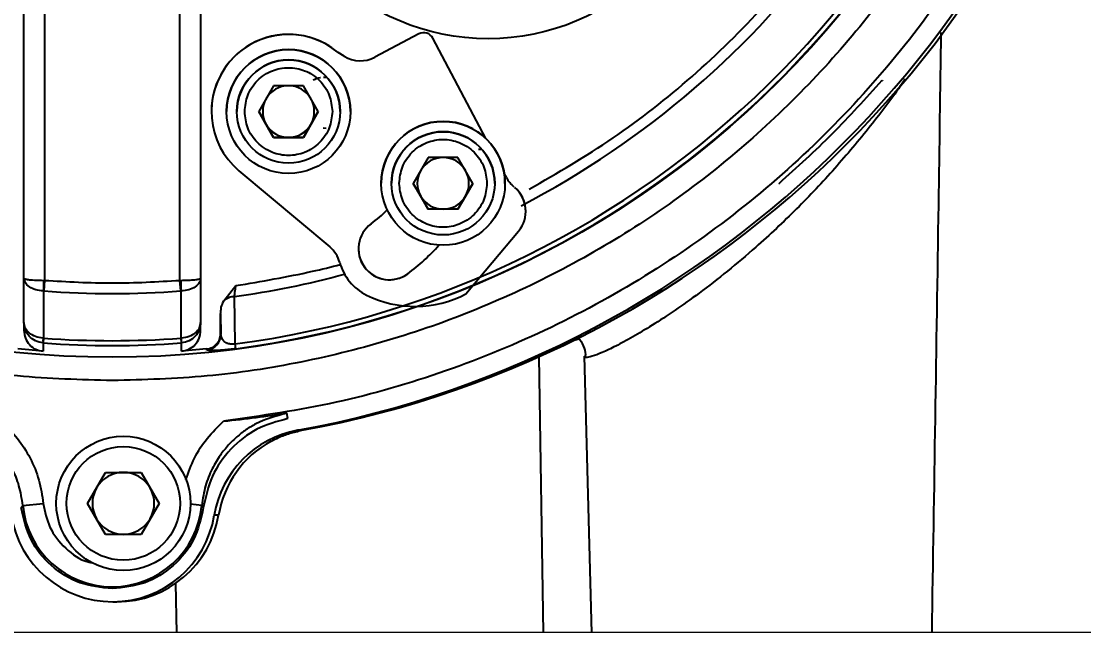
# Model space of a CAD drawing. Header units: millimetres. Extents: x 1756 to 4801, y 514 to 2668.
# Drawn here: x 2557.7 to 2660.7, y 2140.1 to 2199.3 of the extents above; entities that cross this region are included whole.
import ezdxf

# ---------------------------------------------------------------- set-up
doc = ezdxf.new("R2010")
doc.units = ezdxf.units.MM
doc.layers.add('AM_5', color=3, linetype='Continuous', lineweight=25)
doc.styles.add('SLDTEXTSTYLE1', font='txt.shx', dxfattribs={"width": 0.7, "bigfont": 'gbcbig.shx'})
doc.dimstyles.new('SLDDIMSTYLE12$0', dxfattribs={"dimtxt": 12, "dimasz": 10, "dimexe": 0, "dimexo": 0.0625, "dimgap": 0.875, "dimtad": 1, "dimdec": 1, "dimlfac": 1.8, "dimrnd": 1e-09, "dimzin": 12, "dimdsep": 46, "dimtxsty": 'SLDTEXTSTYLE1', "dimcen": 0.09, "dimdle": 8.16, "dimclrd": 3, "dimclre": 3, "dimadec": 0, "dimazin": 3, "dimtfac": 1, "dimtdec": 1, "dimtofl": 0, "dimtmove": 0, "dimatfit": 3, "dimfxl": 0, "dimfrac": 2, "dimtolj": 1, "dimlwd": 5, "dimlwe": 5, "dimarcsym": 0})

# ---------------------------------------------------------------- blocks, each defined once
blk = doc.blocks.new('*D47')
at = {"layer": 'AM_5', "color": 3, "lineweight": 5, "transparency": 16777216}
blk.add_line((2674.76, 2473.93), (2280.36, 2473.93), dxfattribs=at)
at = {"layer": 'AM_5', "color": 3, "linetype": 'Continuous', "lineweight": 5, "transparency": 16777216}
for p, q in [((2280.36, 2463.93), (2280.36, 2150.15)), ((2686.43, 2140.15), (2280.36, 2140.15))]:
    blk.add_line(p, q, dxfattribs=at)
at = {"layer": 'AM_5', "color": 3, "transparency": 16777216}
for points in [[(2278.69, 2463.93), (2282.03, 2463.93), (2280.36, 2473.93)], [(2278.69, 2150.15), (2282.03, 2150.15), (2280.36, 2140.15)]]:
    blk.add_solid(points, dxfattribs=at)
at = {"layer": 'Defpoints', "color": 0, "transparency": 16777216}
for p in [(2674.82, 2473.93), (2280.36, 2140.15), (2686.5, 2140.15)]:
    blk.add_point(p, dxfattribs=at)
at = {"layer": 'AM_5', "color": 0, "transparency": 16777216, "insert": (2265.77, 2307.04), "char_height": 12, "attachment_point": 5, "rotation": 90, "style": 'SLDTEXTSTYLE1'}
blk.add_mtext('\\A1;{\\H2.28571x;335}', dxfattribs=at)

msp = doc.modelspace()

# ---------------------------------------------------------------- linework, layer by layer
at = {"color": 7, "linetype": 'Continuous', "lineweight": 25}
for p, q in [((2557.917, 2174.455), (2557.917, 2222.032)), ((2559.917, 2222.032), (2559.917, 2174.255)), ((2573.039, 2174.255), (2573.039, 2222.032)), ((2575.039, 2222.032), (2575.039, 2174.455)), ((2596.214, 2198.125), (2591.935, 2195.866)), ((2596.214, 2198.125), (2591.935, 2195.866)), ((2602.693, 2187.992), (2597.566, 2197.707)), ((2597.566, 2197.707), (2597.566, 2197.707)), ((2602.693, 2187.992), (2597.566, 2197.707)), ((2588.969, 2195.96), (2588.369, 2196.327)), ((2588.369, 2196.327), (2588.369, 2196.327)), ((2588.969, 2195.96), (2588.369, 2196.327)), ((2588.969, 2195.96), (2588.969, 2195.96)), ((2591.935, 2195.866), (2591.935, 2195.866)), ((2586.968, 2193.917), (2587.272, 2193.928)), ((2641.116, 2193.643), (2641.193, 2193.566)), ((2582.121, 2193.101), (2580.678, 2190.601)), ((2585.008, 2193.101), (2582.121, 2193.101)), ((2586.451, 2190.601), (2585.008, 2193.101)), ((2578.564, 2190.607), (2578.564, 2190.607)), ((2580.678, 2190.601), (2582.121, 2188.101)), ((2581.399, 2189.351), (2580.678, 2190.601)), ((2585.008, 2188.101), (2586.451, 2190.601)), ((2586.451, 2190.601), (2585.729, 2189.351)), ((2588.564, 2190.596), (2588.564, 2190.596)), ((2582.121, 2188.101), (2581.399, 2189.351)), ((2585.729, 2189.351), (2585.008, 2188.101)), ((2582.121, 2188.101), (2585.008, 2188.101)), ((2582.121, 2188.101), (2582.121, 2188.101)), ((2583.564, 2188.101), (2582.121, 2188.101)), ((2585.008, 2188.101), (2583.564, 2188.101)), ((2585.008, 2188.101), (2585.008, 2188.101)), ((2587.211, 2188.965), (2586.917, 2188.982)), ((2597.109, 2186.15), (2595.666, 2183.65)), ((2599.996, 2186.149), (2597.109, 2186.15)), ((2601.439, 2183.649), (2599.996, 2186.149)), ((2601.975, 2186.969), (2602.244, 2186.97)), ((2578.76, 2184.876), (2587.562, 2177.49)), ((2604.69, 2184.209), (2604.474, 2184.618)), ((2604.69, 2184.209), (2604.474, 2184.618)), ((2604.69, 2184.209), (2604.69, 2184.209)), ((2592.553, 2183.656), (2592.553, 2183.656)), ((2593.553, 2183.655), (2593.553, 2183.655)), ((2595.666, 2183.65), (2597.109, 2181.15)), ((2596.388, 2182.4), (2595.666, 2183.65)), ((2599.996, 2181.149), (2601.439, 2183.649)), ((2601.439, 2183.649), (2600.718, 2182.399)), ((2604.553, 2183.643), (2604.553, 2183.643)), ((2631.201, 2183.567), (2631.121, 2183.648)), ((2597.109, 2181.15), (2596.388, 2182.4)), ((2600.718, 2182.399), (2599.996, 2181.15)), ((2598.553, 2181.15), (2597.109, 2181.15)), ((2599.996, 2181.15), (2598.553, 2181.15)), ((2606.564, 2180.945), (2606.564, 2180.945)), ((2600.762, 2172.941), (2605.862, 2179.019)), ((2557.917, 2174.455), (2557.972, 2174.409)), ((2557.984, 2174.234), (2557.917, 2174.455)), ((2557.917, 2170.176), (2557.917, 2174.455)), ((2559.809, 2174.256), (2559.917, 2174.255)), ((2559.917, 2174.255), (2559.837, 2173.225)), ((2573.039, 2174.255), (2573.146, 2174.256)), ((2573.119, 2173.225), (2573.039, 2174.255)), ((2575.039, 2174.455), (2575.039, 2170.176)), ((2577.278, 2172.277), (2578.452, 2173.742)), ((2559.809, 2173.227), (2559.837, 2173.225)), ((2559.809, 2173.227), (2559.815, 2168.658)), ((2573.119, 2173.225), (2573.146, 2173.227)), ((2573.141, 2168.658), (2573.146, 2173.227)), ((2578.406, 2168.095), (2578.325, 2172.682)), ((2576.978, 2170.969), (2577.01, 2169.005)), ((2576.978, 2169.099), (2576.978, 2170.969)), ((2557.917, 2170.176), (2557.917, 2169.39)), ((2575.039, 2170.176), (2574.974, 2169.906)), ((2575.006, 2169.817), (2575.006, 2169.901)), ((2575.039, 2169.39), (2575.039, 2170.176)), ((2559.815, 2168.658), (2559.769, 2168.66)), ((2559.815, 2168.658), (2559.78, 2168.193)), ((2573.141, 2168.658), (2573.187, 2168.66)), ((2573.175, 2168.193), (2573.141, 2168.658)), ((2559.77, 2167.393), (2557.326, 2167.606)), ((2559.769, 2168.194), (2559.78, 2168.193)), ((2559.769, 2168.194), (2559.77, 2167.393)), ((2573.175, 2168.193), (2573.187, 2168.194)), ((2573.186, 2167.393), (2573.187, 2168.194)), ((2575.629, 2167.606), (2573.186, 2167.393)), ((2575.661, 2167.514), (2575.629, 2167.606)), ((2578.467, 2167.634), (2578.406, 2168.095)), ((2607.841, 2166.86), (2608.244, 2140.11)), ((2612.241, 2166.92), (2612.943, 2140.11)), ((2612.277, 2166.909), (2612.263, 2166.921)), ((2583.506, 2160.866), (2583.387, 2161.383)), ((2584.861, 2159.73), (2584.444, 2159.73)), ((2564.087, 2152.656), (2565.819, 2155.656)), ((2565.819, 2155.656), (2569.284, 2155.656)), ((2569.284, 2155.656), (2571.016, 2152.656)), ((2557.652, 2152.215), (2557.801, 2152.465)), ((2557.801, 2152.465), (2559.792, 2152.653)), ((2565.819, 2149.656), (2564.087, 2152.656)), ((2571.016, 2152.656), (2569.284, 2149.656)), ((2575.154, 2152.465), (2574.051, 2152.569)), ((2575.304, 2152.215), (2575.154, 2152.465)), ((2576.784, 2151.503), (2576.368, 2151.503)), ((2569.284, 2149.656), (2565.819, 2149.656)), ((2572.612, 2144.902), (2572.716, 2140.11)), ((2566.518, 2143.13), (2566.935, 2143.13))]:
    msp.add_line(p, q, dxfattribs=at)
at = {"color": 7, "linetype": 'Continuous', "lineweight": 25, "flags": 128}
msp.add_lwpolyline([(2577.01, 2169.005), (2576.992, 2169.058), (2576.978, 2169.099)], dxfattribs=at)
at = {"color": 7, "linetype": 'Continuous', "lineweight": 25}
for centre, radius in [((2566.478, 2258.286), 91.48), ((2602.908, 2219.648), 22), ((2583.564, 2190.601), 6), ((2583.564, 2190.601), 5), ((2598.553, 2183.65), 6), ((2598.553, 2183.649), 5), ((2567.551, 2152.656), 6.5), ((2567.551, 2152.656), 5.5)]:
    msp.add_circle(centre, radius, dxfattribs=at)
for centre, radius, start, end in [((2566.478, 2258.286), 90.976, 277.53416, 351.20762), ((2566.478, 2258.286), 91.441, 277.53416, 351.20762), ((2566.478, 2258.286), 86.42, 297.29308, 350.7957), ((2566.516, 2258.107), 99.998, 280.32817, 349.67428), ((2566.932, 2258.107), 99.998, 280.32817, 349.67428), ((2583.564, 2190.601), 7.474, 50, 230), ((2583.564, 2190.601), 7.474, 50, 179.93876), ((2596.681, 2197.24), 1, 27.82515, 117.82515), ((2596.681, 2197.24), 1, 27.82515, 117.82515), ((2583.564, 2190.601), 6, 359.93876, 179.87751), ((2583.564, 2190.601), 5, 359.99969, 179.93876), ((2590.534, 2198.519), 3, 238.5537, 297.82515), ((2590.534, 2198.519), 3, 238.5537, 297.82515), ((2583.564, 2190.601), 2.5, 89.99969, 149.99969), ((2583.564, 2190.601), 2.5, 29.99969, 89.99969), ((2583.564, 2190.601), 2.5, 149.99969, 209.99969), ((2583.564, 2190.601), 2.5, 329.99969, 29.99969), ((2583.564, 2190.601), 2.5, 209.99969, 269.99969), ((2583.564, 2190.601), 2.5, 269.99969, 329.99969), ((2598.553, 2183.65), 6, 359.93876, 179.87751), ((2598.553, 2183.65), 5, 359.99969, 179.93876), ((2598.553, 2183.65), 2.5, 89.99969, 149.99969), ((2598.553, 2183.65), 2.5, 29.99969, 89.99969), ((2598.553, 2183.65), 2.5, 149.99969, 209.99969), ((2598.553, 2183.65), 2.5, 329.99969, 29.99969), ((2607.343, 2185.61), 3, 207.82515, 230), ((2607.343, 2185.61), 3, 207.82515, 230), ((2603.564, 2180.948), 3, 320, 50), ((2603.564, 2180.948), 3, 359.93876, 50), ((2598.553, 2183.65), 2.5, 209.99969, 269.99969), ((2598.553, 2183.65), 2.5, 269.99969, 329.99969), ((2583.564, 2190.601), 13.5, 306.36279, 315.13033), ((2593.347, 2177.314), 3, 126.36279, 306.36279), ((2585.634, 2175.192), 3, 15.38287, 50), ((2593.347, 2177.314), 3, 179.93876, 306.36279), ((2583.564, 2190.601), 19.5, 306.36279, 318.43109), ((2583.564, 2190.601), 19.5, 306.36279, 318.43104), ((2593.347, 2177.314), 5, 195.38287, 243.70737), ((2566.478, 2258.286), 86.42, 277.87924, 285.10367), ((2581.145, 2173.742), 21.342, 178.61808, 181.38192), ((2551.811, 2173.742), 21.342, 358.61809, 1.38192), ((2566.478, 2258.286), 85.319, 265.53552, 274.46448), ((2578.408, 2170.912), 1.772, 92.70606, 129.63521), ((2595.84, 2182.31), 10.583, 243.58851, 297.71587), ((2562.478, 2168.427), 2.719, 175.08842, 184.91158), ((2566.478, 2258.286), 89.875, 265.74841, 274.25159), ((2570.478, 2168.427), 2.719, 355.08842, 4.91158), ((2575.51, 2169.007), 1.5, 275.78841, 359.91128), ((2566.478, 2258.286), 90.341, 265.74841, 274.25159), ((2586.237, 2149.892), 10, 100.32819, 170.73244), ((2586.654, 2149.892), 10, 118.40456, 170.73205), ((2567.551, 2152.656), 3, 90, 150), ((2567.551, 2152.656), 3, 30, 90), ((2567.551, 2152.656), 3, 150, 210), ((2567.551, 2152.656), 3, 330, 30), ((2566.478, 2153.286), 8.715, 185.40246, 354.59754), ((2566.518, 2153.11), 9.98, 189.26678, 350.73322), ((2567.551, 2152.656), 3, 210, 270), ((2566.935, 2153.11), 9.98, 270.0009, 350.73276), ((2567.551, 2152.656), 3, 270, 330)]:
    msp.add_arc(centre, radius, start, end, dxfattribs=at)
for points in [[(2566.478, 2164.545), (2563.41, 2164.632), (2557.275, 2164.806), (2548.161, 2166.209), (2539.223, 2168.435), (2530.547, 2171.542), (2522.218, 2175.481), (2514.315, 2180.218), (2506.914, 2185.707), (2500.087, 2191.895), (2493.899, 2198.722), (2488.41, 2206.123), (2483.673, 2214.026), (2479.734, 2222.355), (2476.63, 2231.03), (2474.391, 2239.968), (2473.039, 2249.083), (2472.587, 2258.286), (2473.039, 2267.489), (2474.391, 2276.603), (2476.63, 2285.541), (2479.734, 2294.216), (2483.673, 2302.546), (2488.41, 2310.449), (2493.899, 2317.85), (2500.087, 2324.677), (2506.914, 2330.864), (2514.315, 2336.353), (2522.218, 2341.09), (2530.547, 2345.029), (2539.223, 2348.137), (2548.161, 2350.362), (2557.275, 2351.765), (2563.41, 2351.939), (2566.478, 2352.026)], [(2566.478, 2352.026), (2569.546, 2351.939), (2575.681, 2351.765), (2584.795, 2350.362), (2593.733, 2348.137), (2602.408, 2345.029), (2610.738, 2341.09), (2618.641, 2336.353), (2626.042, 2330.864), (2632.869, 2324.677), (2639.057, 2317.85), (2644.546, 2310.449), (2649.282, 2302.546), (2653.222, 2294.216), (2656.326, 2285.541), (2658.565, 2276.603), (2659.917, 2267.489), (2660.369, 2258.286), (2659.917, 2249.083), (2658.565, 2239.968), (2656.326, 2231.03), (2653.222, 2222.355), (2649.282, 2214.026), (2644.546, 2206.123), (2639.057, 2198.722), (2632.869, 2191.895), (2626.042, 2185.707), (2618.641, 2180.218), (2610.738, 2175.481), (2602.408, 2171.542), (2593.733, 2168.435), (2584.795, 2166.209), (2575.681, 2164.806), (2569.546, 2164.632), (2566.478, 2164.545)], [(2664.152, 2247.496), (2663.627, 2243.845), (2662.579, 2236.541), (2659.46, 2225.898), (2655.252, 2215.655), (2649.896, 2205.954), (2643.492, 2196.915), (2636.11, 2188.653), (2627.848, 2181.272), (2618.809, 2174.867), (2609.108, 2169.512), (2598.865, 2165.304), (2588.222, 2162.184), (2580.919, 2161.136), (2577.267, 2160.612)], [(2631.121, 2183.648), (2632.876, 2185.224), (2636.387, 2188.377), (2639.539, 2191.888), (2641.116, 2193.643)], [(2559.917, 2174.255), (2562.104, 2174.127), (2566.478, 2173.871), (2570.852, 2174.127), (2573.039, 2174.255)], [(2566.478, 2144.395), (2565.403, 2144.509), (2563.252, 2144.736), (2560.465, 2146.5), (2558.379, 2149.053), (2557.894, 2151.161), (2557.652, 2152.215)], [(2575.304, 2152.215), (2575.061, 2151.161), (2574.577, 2149.053), (2572.49, 2146.5), (2569.704, 2144.736), (2567.553, 2144.509), (2566.478, 2144.395)]]:
    msp.add_open_spline(points, degree=3, dxfattribs=at)
for points, knots in [([(2606.906, 2183.076), (2609.653, 2184.669), (2615.203, 2187.887), (2622.834, 2193.906), (2629.862, 2200.783), (2636.078, 2208.494), (2641.369, 2216.867), (2645.607, 2225.739), (2648.84, 2234.905), (2650.093, 2241.197), (2650.714, 2244.312)], [0, 0, 0, 0, 0.1221437, 0.2467033, 0.3729272, 0.5, 0.6270728, 0.7532967, 0.8778563, 1, 1, 1, 1]), ([(2645.956, 2140.11), (2646.175, 2153.939), (2646.482, 2173.321), (2646.769, 2192.704), (2646.851, 2198.257)], [0, 0, 0, 0, 0.7134947, 1, 1, 1, 1]), ([(2579.314, 2190.601), (2579.371, 2191.136), (2579.459, 2191.958), (2579.988, 2192.948), (2580.537, 2193.628), (2581.218, 2194.18), (2582.207, 2194.694), (2583.564, 2194.954), (2584.921, 2194.694), (2585.911, 2194.18), (2586.592, 2193.628), (2587.14, 2192.948), (2587.67, 2191.958), (2587.758, 2191.136), (2587.814, 2190.601)], [0, 0, 0, 0, 0.1197284, 0.1841803, 0.25, 0.3158197, 0.3802716, 0.5, 0.6197284, 0.6841803, 0.75, 0.8158197, 0.8802716, 1, 1, 1, 1]), ([(2585.964, 2193.663), (2586.19, 2193.779), (2586.421, 2193.897), (2586.672, 2193.906), (2586.677, 2193.906)], [0, 0, 0, 0, 0.9817223, 1, 1, 1, 1]), ([(2643.335, 2193.742), (2643.24, 2193.599), (2642.244, 2192.108), (2640.011, 2189.185), (2636.607, 2185.102), (2632.864, 2181.15), (2629.331, 2177.829), (2626.128, 2175.125), (2623.489, 2173.079), (2621.022, 2171.327), (2618.848, 2169.905), (2616.909, 2168.749), (2615.265, 2167.86), (2613.93, 2167.229), (2612.947, 2166.856), (2612.359, 2166.733), (2612.302, 2166.854), (2612.277, 2166.909)], [0, 0, 0, 0, 0.01126909, 0.1175597, 0.22384241, 0.32771479, 0.43147466, 0.50061936, 0.56971315, 0.62918052, 0.68860484, 0.74288142, 0.79712604, 0.84994038, 0.90273834, 0.95660389, 1, 1, 1, 1]), ([(2587.814, 2190.601), (2587.758, 2190.067), (2587.67, 2189.244), (2587.14, 2188.255), (2586.592, 2187.575), (2585.911, 2187.023), (2584.921, 2186.509), (2583.564, 2186.249), (2582.207, 2186.509), (2581.218, 2187.023), (2580.537, 2187.575), (2579.988, 2188.255), (2579.458, 2189.244), (2579.371, 2190.067), (2579.314, 2190.601)], [0, 0, 0, 0, 0.1197284, 0.1841803, 0.25, 0.3158197, 0.3802716, 0.5, 0.6197284, 0.6841803, 0.75, 0.8158197, 0.8802716, 1, 1, 1, 1]), ([(2594.303, 2183.65), (2594.359, 2184.184), (2594.447, 2185.006), (2594.977, 2185.996), (2595.525, 2186.676), (2596.206, 2187.228), (2597.196, 2187.742), (2598.553, 2188.002), (2599.91, 2187.742), (2600.899, 2187.228), (2601.58, 2186.676), (2602.129, 2185.996), (2602.659, 2185.006), (2602.746, 2184.184), (2602.803, 2183.649)], [0, 0, 0, 0, 0.1197284, 0.1841803, 0.25, 0.3158197, 0.3802716, 0.5, 0.6197284, 0.6841803, 0.75, 0.8158197, 0.8802716, 1, 1, 1, 1]), ([(2602.803, 2183.649), (2602.746, 2183.115), (2602.659, 2182.292), (2602.129, 2181.303), (2601.58, 2180.623), (2600.899, 2180.071), (2599.91, 2179.557), (2598.553, 2179.297), (2597.196, 2179.557), (2596.206, 2180.071), (2595.525, 2180.623), (2594.977, 2181.303), (2594.447, 2182.293), (2594.359, 2183.115), (2594.303, 2183.65)], [0, 0, 0, 0, 0.1197284, 0.1841803, 0.25, 0.3158197, 0.3802716, 0.5, 0.6197284, 0.6841803, 0.75, 0.8158197, 0.8802716, 1, 1, 1, 1]), ([(2578.452, 2173.742), (2580.939, 2174.162), (2584.339, 2174.736), (2587.689, 2175.556), (2588.584, 2175.794)], [0, 0, 0, 0, 0.33327319, 0.45564648, 0.45564648, 0.45564648, 0.45564648]), ([(2557.972, 2174.409), (2558.012, 2174.396), (2558.113, 2174.363), (2558.468, 2174.312), (2559.062, 2174.269), (2559.565, 2174.26), (2559.809, 2174.256)], [0, 0, 0, 0, 0.1603921, 0.4090048, 0.7133358, 1, 1, 1, 1]), ([(2559.809, 2173.227), (2559.549, 2173.254), (2559.034, 2173.307), (2558.42, 2173.605), (2558.049, 2173.932), (2558, 2174.159), (2557.984, 2174.234)], [0, 0, 0, 0, 0.2934878, 0.5809042, 0.8613713, 1, 1, 1, 1]), ([(2573.146, 2174.256), (2573.39, 2174.26), (2573.893, 2174.269), (2574.491, 2174.312), (2574.835, 2174.364), (2575.008, 2174.411), (2575.028, 2174.44), (2575.039, 2174.455)], [0, 0, 0, 0, 0.2420778, 0.4990881, 0.7090281, 0.8444798, 1, 1, 1, 1]), ([(2575.039, 2174.455), (2575.012, 2174.304), (2574.959, 2174), (2574.542, 2173.604), (2573.92, 2173.307), (2573.406, 2173.254), (2573.146, 2173.227)], [0, 0, 0, 0, 0.24337936, 0.48973908, 0.74220299, 1, 1, 1, 1]), ([(2578.325, 2172.682), (2578.34, 2172.822), (2578.364, 2173.044), (2578.409, 2173.419), (2578.437, 2173.631), (2578.452, 2173.742)], [0, 0, 0, 0, 0.4491912, 0.7120483, 1, 1, 1, 1]), ([(2576.978, 2170.969), (2576.989, 2171.197), (2577.012, 2171.65), (2577.19, 2172.068), (2577.278, 2172.277)], [0, 0, 0, 0, 0.5011048, 1, 1, 1, 1]), ([(2559.769, 2168.66), (2559.513, 2168.697), (2559.008, 2168.769), (2558.401, 2169.136), (2557.994, 2169.621), (2557.943, 2169.991), (2557.917, 2170.176)], [0, 0, 0, 0, 0.2578222, 0.5102459, 0.7566012, 1, 1, 1, 1]), ([(2559.769, 2168.194), (2559.513, 2168.242), (2559.008, 2168.337), (2558.401, 2168.816), (2557.994, 2169.45), (2557.943, 2169.935), (2557.917, 2170.176)], [0, 0, 0, 0, 0.2578222, 0.5102459, 0.7566012, 1, 1, 1, 1]), ([(2575.039, 2170.176), (2575.013, 2169.935), (2574.962, 2169.45), (2574.555, 2168.816), (2573.948, 2168.337), (2573.443, 2168.242), (2573.187, 2168.194)], [0, 0, 0, 0, 0.2433988, 0.4897541, 0.7421778, 1, 1, 1, 1]), ([(2574.974, 2169.906), (2574.958, 2169.814), (2574.911, 2169.538), (2574.549, 2169.137), (2573.949, 2168.769), (2573.443, 2168.696), (2573.187, 2168.66)], [0, 0, 0, 0, 0.13872672, 0.41916409, 0.70650937, 1, 1, 1, 1]), ([(2557.917, 2169.39), (2557.944, 2169.139), (2557.999, 2168.639), (2558.421, 2167.998), (2559.028, 2167.529), (2559.523, 2167.438), (2559.77, 2167.393)], [0, 0, 0, 0, 0.2504088, 0.5001794, 0.7500317, 1, 1, 1, 1]), ([(2573.186, 2167.393), (2573.434, 2167.438), (2573.928, 2167.53), (2574.536, 2167.999), (2574.957, 2168.64), (2575.012, 2169.14), (2575.039, 2169.39)], [0, 0, 0, 0, 0.250393, 0.5001633, 0.7500215, 1, 1, 1, 1]), ([(2575.629, 2167.606), (2575.811, 2167.645), (2576.173, 2167.721), (2576.614, 2168.073), (2576.919, 2168.547), (2576.958, 2168.915), (2576.978, 2169.099)], [0, 0, 0, 0, 0.250514, 0.5000704, 0.7499904, 1, 1, 1, 1]), ([(2578.406, 2168.095), (2578.339, 2168.084), (2578.204, 2168.063), (2578.005, 2168.066), (2577.817, 2168.09), (2577.685, 2168.129), (2577.466, 2168.218), (2577.113, 2168.483), (2577.052, 2168.791), (2577.01, 2169.005)], [0, 0, 0, 0, 0.0561051, 0.1122888, 0.1770857, 0.2513931, 0.2805009, 0.5013738, 1, 1, 1, 1]), ([(2611.761, 2168.552), (2611.584, 2168.518), (2611.247, 2168.455), (2610.777, 2168.342), (2610.555, 2168.288)], [0, 0, 0, 0, 0.5252682, 1, 1, 1, 1]), ([(2611.554, 2168.804), (2611.595, 2168.769), (2611.862, 2168.543), (2612.164, 2167.929), (2612.362, 2167.282), (2612.34, 2166.958), (2612.337, 2166.908)], [0, 0, 0, 0, 0.0766014, 0.5038108, 0.9237785, 1, 1, 1, 1]), ([(2578.467, 2167.634), (2578.254, 2167.607), (2577.813, 2167.552), (2577.223, 2167.498), (2576.711, 2167.462), (2576.198, 2167.444), (2575.763, 2167.454), (2575.696, 2167.494), (2575.661, 2167.514)], [0, 0, 0, 0, 0.120585, 0.248868, 0.3727794, 0.5012582, 0.7408298, 1, 1, 1, 1]), ([(2557.801, 2152.465), (2557.705, 2153.106), (2557.52, 2154.329), (2556.918, 2155.809), (2556.303, 2156.898), (2555.761, 2157.664), (2554.666, 2158.951), (2552.707, 2160.531), (2550.601, 2161.103), (2549.569, 2161.383)], [0, 0, 0, 0, 0.1490594, 0.2844868, 0.3652537, 0.4374076, 0.5004523, 0.7554677, 1, 1, 1, 1]), ([(2583.387, 2161.383), (2582.353, 2161.108), (2580.96, 2160.737), (2579.425, 2159.782), (2578.545, 2159.104), (2577.706, 2158.289), (2576.88, 2157.27), (2576.098, 2155.959), (2575.436, 2154.33), (2575.251, 2153.106), (2575.154, 2152.465)], [0, 0, 0, 0, 0.2442906, 0.329037, 0.4144904, 0.500125, 0.5979935, 0.7157718, 0.8510735, 1, 1, 1, 1]), ([(2577.267, 2160.612), (2578.335, 2160.732), (2580.482, 2160.973), (2582.415, 2161.246), (2583.387, 2161.383)], [0, 0, 0, 0, 0.4975573, 1, 1, 1, 1]), ([(2555.688, 2160.612), (2556.241, 2160.078), (2557.343, 2159.013), (2558.562, 2157.057), (2559.449, 2154.928), (2559.677, 2153.413), (2559.792, 2152.653)], [0, 0, 0, 0, 0.250755, 0.4999887, 0.7492331, 1, 1, 1, 1]), ([(2573.609, 2154.934), (2573.863, 2155.643), (2574.374, 2157.071), (2575.619, 2159.012), (2576.717, 2160.078), (2577.267, 2160.612)], [0, 0, 0, 0, 0.3300361, 0.6639988, 1, 1, 1, 1]), ([(2583.506, 2160.866), (2582.474, 2160.585), (2580.412, 2160.023), (2577.868, 2158.005), (2575.986, 2155.355), (2575.531, 2153.263), (2575.304, 2152.215)], [0, 0, 0, 0, 0.2500466, 0.4994486, 0.7493959, 1, 1, 1, 1]), ([(2581.897, 2158.688), (2582.127, 2158.806), (2582.708, 2159.102), (2583.696, 2159.475), (2584.471, 2159.644), (2584.861, 2159.73)], [0, 0, 0, 0, 0.2461834, 0.6204204, 1, 1, 1, 1]), ([(2559.792, 2152.653), (2559.949, 2151.864), (2560.274, 2150.228), (2561.871, 2148.249), (2563.417, 2147.097), (2564.383, 2146.944), (2564.508, 2146.925)], [0, 0, 0, 0, 0.3027449, 0.6273546, 0.9519642, 1, 1, 1, 1])]:
    msp.add_open_spline(points, degree=3, knots=knots, dxfattribs=at)

# ---------------------------------------------------------------- dimensions: what is measured, and where the dimension line sits
at = {"layer": 'AM_5'}
dim = msp.add_linear_dim(base=(2280.359, 2140.146), p1=(2674.821, 2473.931), p2=(2686.497, 2140.146), angle=90, text='{\\H2.28571x;335}', dimstyle='SLDDIMSTYLE12$0', override={"dimlfac": 1}, dxfattribs=at)
dim.commit()
dim.dimension.update_dxf_attribs({"geometry": '*D47', "text_midpoint": (2265.77, 2307.038)})

doc.saveas('drawing.dxf')
